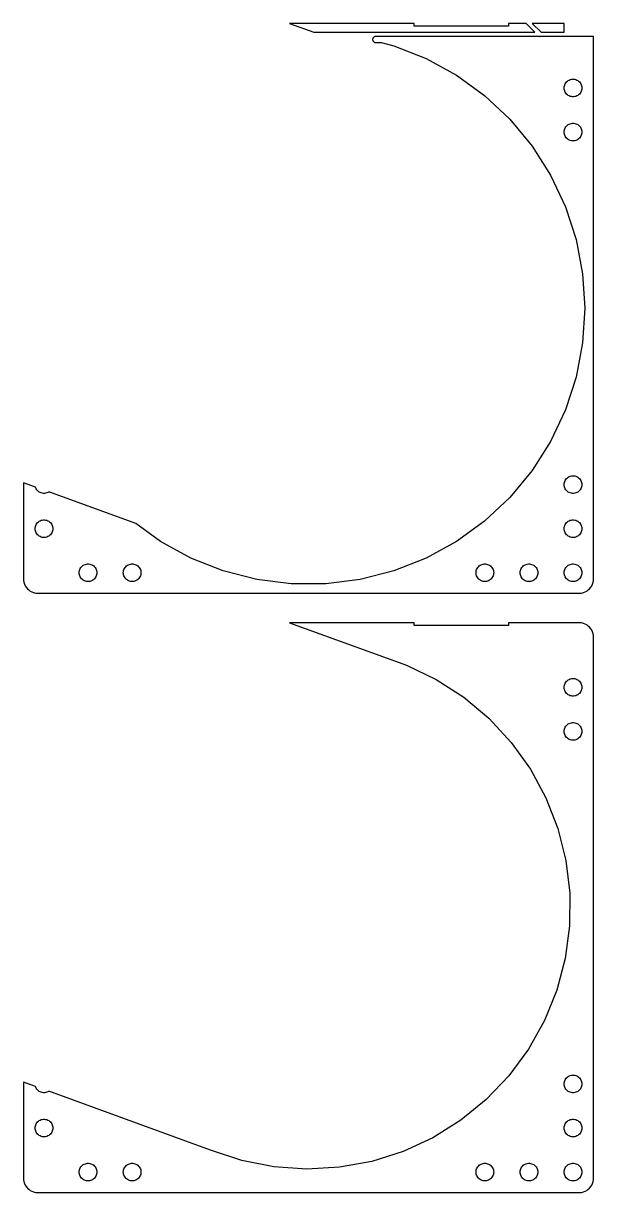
# Model space of a CAD drawing. Header units: metres. Extents: x -97 to 97, y 91 to 709.
# Drawn here: x -97 to 97, y 311 to 709 of the extents above; entities that cross this region are included whole.
import ezdxf

# ---------------------------------------------------------------- set-up
doc = ezdxf.new("R2010")
doc.units = ezdxf.units.M

msp = doc.modelspace()

# ---------------------------------------------------------------- linework, layer by layer
for p, q in [((36, 708.99), (-6.4181, 708.99)), ((-6.4181, 708.99), (1.7972, 706)), ((36, 708), (36, 708.99)), ((74.0099, 708.99), (68, 708.99)), ((68, 708.99), (68, 708)), ((77, 706), (74.0099, 708.99)), ((87, 708.99), (76.1312, 708.99)), ((76.1312, 708.99), (79.1213, 706)), ((87, 706), (87, 708.99)), ((1.7972, 706), (77, 706)), ((22.502, 704.451), (22.3852, 704.405)), ((22.6236, 704.482), (22.502, 704.451)), ((22.7482, 704.498), (22.6236, 704.482)), ((23.561, 704.498), (22.7482, 704.498)), ((78.5, 704.5), (23.561, 704.5)), ((23.561, 704.5), (23.561, 704.498)), ((68, 708), (36, 708)), ((78.5533, 704.447), (78.5, 704.5)), ((78.6066, 704.5), (78.5533, 704.447)), ((96.9685, 704.5), (78.6066, 704.5)), ((79.1213, 706), (87, 706)), ((97, 704), (96.9685, 704.5)), ((21.8189, 703.625), (21.811, 703.5)), ((21.811, 703.5), (21.8189, 703.375)), ((21.8424, 703.749), (21.8189, 703.625)), ((21.8189, 703.375), (21.8424, 703.251)), ((21.8812, 703.868), (21.8424, 703.749)), ((21.8424, 703.251), (21.8812, 703.132)), ((21.9347, 703.982), (21.8812, 703.868)), ((21.8812, 703.132), (21.9347, 703.018)), ((22.002, 704.088), (21.9347, 703.982)), ((21.9347, 703.018), (22.002, 702.912)), ((22.082, 704.185), (22.002, 704.088)), ((22.002, 702.912), (22.082, 702.815)), ((22.1736, 704.271), (22.082, 704.185)), ((22.082, 702.815), (22.1736, 702.729)), ((22.2752, 704.344), (22.1736, 704.271)), ((22.1736, 702.729), (22.2752, 702.656)), ((22.3852, 704.405), (22.2752, 704.344)), ((22.2752, 702.656), (22.3852, 702.595)), ((22.3852, 702.595), (22.502, 702.549)), ((22.502, 702.549), (22.6236, 702.518)), ((22.6236, 702.518), (22.7482, 702.502)), ((22.7482, 702.502), (24.753, 702.502)), ((24.753, 702.502), (29.0476, 701.399)), ((29.0476, 701.399), (40.0233, 697.054)), ((97, 520), (97, 704)), ((40.0233, 697.054), (50.3677, 691.367)), ((50.3677, 691.367), (59.9178, 684.428)), ((87.3711, 688.445), (87.573, 688.763)), ((87.573, 688.763), (87.8131, 689.054)), ((87.8131, 689.054), (88.0877, 689.312)), ((88.0877, 689.312), (88.3925, 689.533)), ((88.3925, 689.533), (88.7227, 689.714)), ((88.7227, 689.714), (89.073, 689.853)), ((89.073, 689.853), (89.4379, 689.947)), ((89.4379, 689.947), (89.8116, 689.994)), ((89.8116, 689.994), (90.1884, 689.994)), ((90.1884, 689.994), (90.5621, 689.947)), ((90.5621, 689.947), (90.927, 689.853)), ((90.927, 689.853), (91.2773, 689.714)), ((91.2773, 689.714), (91.6075, 689.533)), ((91.6075, 689.533), (91.9123, 689.312)), ((91.9123, 689.312), (92.1869, 689.054)), ((92.1869, 689.054), (92.427, 688.763)), ((92.427, 688.763), (92.6289, 688.445)), ((87, 687), (87.0237, 687.376)), ((87.0237, 686.624), (87, 687)), ((87.0237, 687.376), (87.0943, 687.746)), ((87.0943, 686.254), (87.0237, 686.624)), ((87.0943, 687.746), (87.2107, 688.104)), ((87.2107, 685.896), (87.0943, 686.254)), ((87.2107, 688.104), (87.3711, 688.445)), ((87.3711, 685.555), (87.2107, 685.896)), ((87.573, 685.237), (87.3711, 685.555)), ((87.8131, 684.946), (87.573, 685.237)), ((88.0877, 684.688), (87.8131, 684.946)), ((88.3925, 684.467), (88.0877, 684.688)), ((91.9123, 684.688), (91.6075, 684.467)), ((92.1869, 684.946), (91.9123, 684.688)), ((92.427, 685.237), (92.1869, 684.946)), ((92.6289, 685.555), (92.427, 685.237)), ((92.6289, 688.445), (92.7893, 688.104)), ((92.7893, 685.896), (92.6289, 685.555)), ((92.7893, 688.104), (92.9057, 687.746)), ((92.9057, 686.254), (92.7893, 685.896)), ((92.9057, 687.746), (92.9763, 687.376)), ((92.9763, 686.624), (92.9057, 686.254)), ((92.9763, 687.376), (93, 687)), ((93, 687), (92.9763, 686.624)), ((59.9178, 684.428), (68.523, 676.347)), ((88.7227, 684.286), (88.3925, 684.467)), ((89.073, 684.147), (88.7227, 684.286)), ((89.4379, 684.053), (89.073, 684.147)), ((89.8116, 684.006), (89.4379, 684.053)), ((90.1884, 684.006), (89.8116, 684.006)), ((90.5621, 684.053), (90.1884, 684.006)), ((90.927, 684.147), (90.5621, 684.053)), ((91.2773, 684.286), (90.927, 684.147)), ((91.6075, 684.467), (91.2773, 684.286)), ((68.523, 676.347), (76.0476, 667.252)), ((87.0237, 672.376), (87.0943, 672.746)), ((87.0943, 672.746), (87.2107, 673.104)), ((87.2107, 673.104), (87.3711, 673.445)), ((87.3711, 673.445), (87.573, 673.763)), ((87.573, 673.763), (87.8131, 674.054)), ((87.8131, 674.054), (88.0877, 674.312)), ((88.0877, 674.312), (88.3925, 674.533)), ((88.3925, 674.533), (88.7227, 674.714)), ((88.7227, 674.714), (89.073, 674.853)), ((89.073, 674.853), (89.4379, 674.947)), ((89.4379, 674.947), (89.8116, 674.994)), ((89.8116, 674.994), (90.1884, 674.994)), ((90.1884, 674.994), (90.5621, 674.947)), ((90.5621, 674.947), (90.927, 674.853)), ((90.927, 674.853), (91.2773, 674.714)), ((91.2773, 674.714), (91.6075, 674.533)), ((91.6075, 674.533), (91.9123, 674.312)), ((91.9123, 674.312), (92.1869, 674.054)), ((92.1869, 674.054), (92.427, 673.763)), ((92.427, 673.763), (92.6289, 673.445)), ((92.6289, 673.445), (92.7893, 673.104)), ((92.7893, 673.104), (92.9057, 672.746)), ((92.9057, 672.746), (92.9763, 672.376)), ((87, 672), (87.0237, 672.376)), ((87.0237, 671.624), (87, 672)), ((87.0943, 671.254), (87.0237, 671.624)), ((87.2107, 670.896), (87.0943, 671.254)), ((87.3711, 670.555), (87.2107, 670.896)), ((87.573, 670.237), (87.3711, 670.555)), ((87.8131, 669.946), (87.573, 670.237)), ((88.0877, 669.688), (87.8131, 669.946)), ((88.3925, 669.467), (88.0877, 669.688)), ((88.7227, 669.286), (88.3925, 669.467)), ((89.073, 669.147), (88.7227, 669.286)), ((89.4379, 669.053), (89.073, 669.147)), ((89.8116, 669.006), (89.4379, 669.053)), ((90.1884, 669.006), (89.8116, 669.006)), ((90.5621, 669.053), (90.1884, 669.006)), ((90.927, 669.147), (90.5621, 669.053)), ((91.2773, 669.286), (90.927, 669.147)), ((91.6075, 669.467), (91.2773, 669.286)), ((91.9123, 669.688), (91.6075, 669.467)), ((92.1869, 669.946), (91.9123, 669.688)), ((92.427, 670.237), (92.1869, 669.946)), ((92.6289, 670.555), (92.427, 670.237)), ((92.7893, 670.896), (92.6289, 670.555)), ((92.9057, 671.254), (92.7893, 670.896)), ((92.9763, 671.624), (92.9057, 671.254)), ((92.9763, 672.376), (93, 672)), ((93, 672), (92.9763, 671.624)), ((76.0476, 667.252), (82.3728, 657.285)), ((82.3728, 657.285), (87.399, 646.604)), ((87.399, 646.604), (91.0468, 635.377)), ((91.0468, 635.377), (93.2588, 623.781)), ((93.2588, 623.781), (94, 612)), ((94, 612), (93.2588, 600.219)), ((93.2588, 600.219), (91.0468, 588.623)), ((91.0468, 588.623), (87.399, 577.396)), ((87.399, 577.396), (82.3728, 566.715)), ((82.3728, 566.715), (76.0476, 556.748)), ((76.0476, 556.748), (68.523, 547.653)), ((87.2107, 553.104), (87.3711, 553.445)), ((87.3711, 553.445), (87.573, 553.763)), ((87.573, 553.763), (87.8131, 554.054)), ((87.8131, 554.054), (88.0877, 554.312)), ((88.0877, 554.312), (88.3925, 554.533)), ((88.3925, 554.533), (88.7227, 554.714)), ((88.7227, 554.714), (89.073, 554.853)), ((89.073, 554.853), (89.4379, 554.947)), ((89.4379, 554.947), (89.8116, 554.994)), ((89.8116, 554.994), (90.1884, 554.994)), ((90.1884, 554.994), (90.5621, 554.947)), ((90.5621, 554.947), (90.927, 554.853)), ((90.927, 554.853), (91.2773, 554.714)), ((91.2773, 554.714), (91.6075, 554.533)), ((91.6075, 554.533), (91.9123, 554.312)), ((91.9123, 554.312), (92.1869, 554.054)), ((92.1869, 554.054), (92.427, 553.763)), ((92.427, 553.763), (92.6289, 553.445)), ((92.6289, 553.445), (92.7893, 553.104)), ((-92.8714, 551.148), (-97, 552.651)), ((-97, 552.651), (-97, 520)), ((-92.7893, 550.896), (-92.8714, 551.148)), ((-92.6289, 550.555), (-92.7893, 550.896)), ((-92.427, 550.237), (-92.6289, 550.555)), ((-92.1869, 549.946), (-92.427, 550.237)), ((-91.9123, 549.688), (-92.1869, 549.946)), ((-91.6075, 549.467), (-91.9123, 549.688)), ((-91.2773, 549.286), (-91.6075, 549.467)), ((-90.927, 549.147), (-91.2773, 549.286)), ((-88.7227, 549.286), (-89.073, 549.147)), ((-88.3925, 549.467), (-88.7227, 549.286)), ((-88.3457, 549.501), (-88.3925, 549.467)), ((-58.7662, 538.735), (-88.3457, 549.501)), ((87, 552), (87.0237, 552.376)), ((87.0237, 551.624), (87, 552)), ((87.0237, 552.376), (87.0943, 552.746)), ((87.0943, 551.254), (87.0237, 551.624)), ((87.0943, 552.746), (87.2107, 553.104)), ((87.2107, 550.896), (87.0943, 551.254)), ((87.3711, 550.555), (87.2107, 550.896)), ((87.573, 550.237), (87.3711, 550.555)), ((87.8131, 549.946), (87.573, 550.237)), ((88.0877, 549.688), (87.8131, 549.946)), ((88.3925, 549.467), (88.0877, 549.688)), ((88.7227, 549.286), (88.3925, 549.467)), ((89.073, 549.147), (88.7227, 549.286)), ((91.2773, 549.286), (90.927, 549.147)), ((91.6075, 549.467), (91.2773, 549.286)), ((91.9123, 549.688), (91.6075, 549.467)), ((92.1869, 549.946), (91.9123, 549.688)), ((92.427, 550.237), (92.1869, 549.946)), ((92.6289, 550.555), (92.427, 550.237)), ((92.7893, 550.896), (92.6289, 550.555)), ((92.7893, 553.104), (92.9057, 552.746)), ((92.9057, 551.254), (92.7893, 550.896)), ((92.9057, 552.746), (92.9763, 552.376)), ((92.9763, 551.624), (92.9057, 551.254)), ((92.9763, 552.376), (93, 552)), ((93, 552), (92.9763, 551.624)), ((-90.5621, 549.053), (-90.927, 549.147)), ((-90.1884, 549.006), (-90.5621, 549.053)), ((-89.8116, 549.006), (-90.1884, 549.006)), ((-89.4379, 549.053), (-89.8116, 549.006)), ((-89.073, 549.147), (-89.4379, 549.053)), ((68.523, 547.653), (59.9178, 539.572)), ((89.4379, 549.053), (89.073, 549.147)), ((89.8116, 549.006), (89.4379, 549.053)), ((90.1884, 549.006), (89.8116, 549.006)), ((90.5621, 549.053), (90.1884, 549.006)), ((90.927, 549.147), (90.5621, 549.053)), ((-93, 537), (-92.9763, 537.376)), ((-92.9763, 537.376), (-92.9057, 537.746)), ((-92.9057, 537.746), (-92.7893, 538.104)), ((-92.7893, 538.104), (-92.6289, 538.445)), ((-92.6289, 538.445), (-92.427, 538.763)), ((-92.427, 538.763), (-92.1869, 539.054)), ((-92.1869, 539.054), (-91.9123, 539.312)), ((-91.9123, 539.312), (-91.6075, 539.533)), ((-91.6075, 539.533), (-91.2773, 539.714)), ((-91.2773, 539.714), (-90.927, 539.853)), ((-90.927, 539.853), (-90.5621, 539.947)), ((-90.5621, 539.947), (-90.1884, 539.994)), ((-90.1884, 539.994), (-89.8116, 539.994)), ((-89.8116, 539.994), (-89.4379, 539.947)), ((-89.4379, 539.947), (-89.073, 539.853)), ((-89.073, 539.853), (-88.7227, 539.714)), ((-88.7227, 539.714), (-88.3925, 539.533)), ((-88.3925, 539.533), (-88.0877, 539.312)), ((-88.0877, 539.312), (-87.8131, 539.054)), ((-87.8131, 539.054), (-87.573, 538.763)), ((-87.573, 538.763), (-87.3711, 538.445)), ((-87.3711, 538.445), (-87.2107, 538.104)), ((-87.2107, 538.104), (-87.0943, 537.746)), ((-87.0943, 537.746), (-87.0237, 537.376)), ((-87.0237, 537.376), (-87, 537)), ((-50.3677, 532.633), (-58.7662, 538.735)), ((59.9178, 539.572), (50.3677, 532.633)), ((87, 537), (87.0237, 537.376)), ((87.0237, 537.376), (87.0943, 537.746)), ((87.0943, 537.746), (87.2107, 538.104)), ((87.2107, 538.104), (87.3711, 538.445)), ((87.3711, 538.445), (87.573, 538.763)), ((87.573, 538.763), (87.8131, 539.054)), ((87.8131, 539.054), (88.0877, 539.312)), ((88.0877, 539.312), (88.3925, 539.533)), ((88.3925, 539.533), (88.7227, 539.714)), ((88.7227, 539.714), (89.073, 539.853)), ((89.073, 539.853), (89.4379, 539.947)), ((89.4379, 539.947), (89.8116, 539.994)), ((89.8116, 539.994), (90.1884, 539.994)), ((90.1884, 539.994), (90.5621, 539.947)), ((90.5621, 539.947), (90.927, 539.853)), ((90.927, 539.853), (91.2773, 539.714)), ((91.2773, 539.714), (91.6075, 539.533)), ((91.6075, 539.533), (91.9123, 539.312)), ((91.9123, 539.312), (92.1869, 539.054)), ((92.1869, 539.054), (92.427, 538.763)), ((92.427, 538.763), (92.6289, 538.445)), ((92.6289, 538.445), (92.7893, 538.104)), ((92.7893, 538.104), (92.9057, 537.746)), ((92.9057, 537.746), (92.9763, 537.376)), ((92.9763, 537.376), (93, 537)), ((-92.9763, 536.624), (-93, 537)), ((-92.9057, 536.254), (-92.9763, 536.624)), ((-92.7893, 535.896), (-92.9057, 536.254)), ((-92.6289, 535.555), (-92.7893, 535.896)), ((-92.427, 535.237), (-92.6289, 535.555)), ((-92.1869, 534.946), (-92.427, 535.237)), ((-91.9123, 534.688), (-92.1869, 534.946)), ((-91.6075, 534.467), (-91.9123, 534.688)), ((-91.2773, 534.286), (-91.6075, 534.467)), ((-90.927, 534.147), (-91.2773, 534.286)), ((-90.5621, 534.053), (-90.927, 534.147)), ((-90.1884, 534.006), (-90.5621, 534.053)), ((-89.8116, 534.006), (-90.1884, 534.006)), ((-89.4379, 534.053), (-89.8116, 534.006)), ((-89.073, 534.147), (-89.4379, 534.053)), ((-88.7227, 534.286), (-89.073, 534.147)), ((-88.3925, 534.467), (-88.7227, 534.286)), ((-88.0877, 534.688), (-88.3925, 534.467)), ((-87.8131, 534.946), (-88.0877, 534.688)), ((-87.573, 535.237), (-87.8131, 534.946)), ((-87.3711, 535.555), (-87.573, 535.237)), ((-87.2107, 535.896), (-87.3711, 535.555)), ((-87.0943, 536.254), (-87.2107, 535.896)), ((-87.0237, 536.624), (-87.0943, 536.254)), ((-87, 537), (-87.0237, 536.624)), ((87.0237, 536.624), (87, 537)), ((87.0943, 536.254), (87.0237, 536.624)), ((87.2107, 535.896), (87.0943, 536.254)), ((87.3711, 535.555), (87.2107, 535.896)), ((87.573, 535.237), (87.3711, 535.555)), ((87.8131, 534.946), (87.573, 535.237)), ((88.0877, 534.688), (87.8131, 534.946)), ((88.3925, 534.467), (88.0877, 534.688)), ((88.7227, 534.286), (88.3925, 534.467)), ((89.073, 534.147), (88.7227, 534.286)), ((89.4379, 534.053), (89.073, 534.147)), ((89.8116, 534.006), (89.4379, 534.053)), ((90.1884, 534.006), (89.8116, 534.006)), ((90.5621, 534.053), (90.1884, 534.006)), ((90.927, 534.147), (90.5621, 534.053)), ((91.2773, 534.286), (90.927, 534.147)), ((91.6075, 534.467), (91.2773, 534.286)), ((91.9123, 534.688), (91.6075, 534.467)), ((92.1869, 534.946), (91.9123, 534.688)), ((92.427, 535.237), (92.1869, 534.946)), ((92.6289, 535.555), (92.427, 535.237)), ((92.7893, 535.896), (92.6289, 535.555)), ((92.9057, 536.254), (92.7893, 535.896)), ((92.9763, 536.624), (92.9057, 536.254)), ((93, 537), (92.9763, 536.624)), ((-40.0233, 526.946), (-50.3677, 532.633)), ((50.3677, 532.633), (40.0233, 526.946)), ((-29.0476, 522.601), (-40.0233, 526.946)), ((40.0233, 526.946), (29.0476, 522.601)), ((-78, 522), (-77.9763, 522.376)), ((-77.9763, 521.624), (-78, 522)), ((-77.9763, 522.376), (-77.9057, 522.746)), ((-77.9057, 521.254), (-77.9763, 521.624)), ((-77.9057, 522.746), (-77.7893, 523.104)), ((-77.7893, 523.104), (-77.6289, 523.445)), ((-77.6289, 523.445), (-77.427, 523.763)), ((-77.427, 523.763), (-77.1869, 524.054)), ((-77.1869, 524.054), (-76.9123, 524.312)), ((-76.9123, 524.312), (-76.6075, 524.533)), ((-76.6075, 524.533), (-76.2773, 524.714)), ((-76.2773, 524.714), (-75.927, 524.853)), ((-75.927, 524.853), (-75.5621, 524.947)), ((-75.5621, 524.947), (-75.1884, 524.994)), ((-75.1884, 524.994), (-74.8116, 524.994)), ((-74.8116, 524.994), (-74.4379, 524.947)), ((-74.4379, 524.947), (-74.073, 524.853)), ((-74.073, 524.853), (-73.7227, 524.714)), ((-73.7227, 524.714), (-73.3925, 524.533)), ((-73.3925, 524.533), (-73.0877, 524.312)), ((-73.0877, 524.312), (-72.8131, 524.054)), ((-72.8131, 524.054), (-72.573, 523.763)), ((-72.573, 523.763), (-72.3711, 523.445)), ((-72.3711, 523.445), (-72.2107, 523.104)), ((-72.2107, 523.104), (-72.0943, 522.746)), ((-72.0943, 522.746), (-72.0237, 522.376)), ((-72.0237, 521.624), (-72.0943, 521.254)), ((-72.0237, 522.376), (-72, 522)), ((-72, 522), (-72.0237, 521.624)), ((-63, 522), (-62.9763, 522.376)), ((-62.9763, 521.624), (-63, 522)), ((-62.9763, 522.376), (-62.9057, 522.746)), ((-62.9057, 521.254), (-62.9763, 521.624)), ((-62.9057, 522.746), (-62.7893, 523.104)), ((-62.7893, 523.104), (-62.6289, 523.445)), ((-62.6289, 523.445), (-62.427, 523.763)), ((-62.427, 523.763), (-62.1869, 524.054)), ((-62.1869, 524.054), (-61.9123, 524.312)), ((-61.9123, 524.312), (-61.6075, 524.533)), ((-61.6075, 524.533), (-61.2773, 524.714)), ((-61.2773, 524.714), (-60.927, 524.853)), ((-60.927, 524.853), (-60.5621, 524.947)), ((-60.5621, 524.947), (-60.1884, 524.994)), ((-60.1884, 524.994), (-59.8116, 524.994)), ((-59.8116, 524.994), (-59.4379, 524.947)), ((-59.4379, 524.947), (-59.0729, 524.853)), ((-59.0729, 524.853), (-58.7227, 524.714)), ((-58.7227, 524.714), (-58.3925, 524.533)), ((-58.3925, 524.533), (-58.0877, 524.312)), ((-58.0877, 524.312), (-57.8131, 524.054)), ((-57.8131, 524.054), (-57.5729, 523.763)), ((-57.5729, 523.763), (-57.3711, 523.445)), ((-57.3711, 523.445), (-57.2107, 523.104)), ((-57.2107, 523.104), (-57.0942, 522.746)), ((-57.0942, 522.746), (-57.0237, 522.376)), ((-57.0237, 521.624), (-57.0942, 521.254)), ((-57.0237, 522.376), (-57, 522)), ((-57, 522), (-57.0237, 521.624)), ((-17.6138, 519.665), (-29.0476, 522.601)), ((29.0476, 522.601), (17.6138, 519.665)), ((57, 522), (57.0237, 522.376)), ((57.0237, 521.624), (57, 522)), ((57.0237, 522.376), (57.0942, 522.746)), ((57.0942, 521.254), (57.0237, 521.624)), ((57.0942, 522.746), (57.2107, 523.104)), ((57.2107, 523.104), (57.3711, 523.445)), ((57.3711, 523.445), (57.5729, 523.763)), ((57.5729, 523.763), (57.8131, 524.054)), ((57.8131, 524.054), (58.0877, 524.312)), ((58.0877, 524.312), (58.3925, 524.533)), ((58.3925, 524.533), (58.7227, 524.714)), ((58.7227, 524.714), (59.0729, 524.853)), ((59.0729, 524.853), (59.4379, 524.947)), ((59.4379, 524.947), (59.8116, 524.994)), ((59.8116, 524.994), (60.1884, 524.994)), ((60.1884, 524.994), (60.5621, 524.947)), ((60.5621, 524.947), (60.927, 524.853)), ((60.927, 524.853), (61.2773, 524.714)), ((61.2773, 524.714), (61.6075, 524.533)), ((61.6075, 524.533), (61.9123, 524.312)), ((61.9123, 524.312), (62.1869, 524.054)), ((62.1869, 524.054), (62.427, 523.763)), ((62.427, 523.763), (62.6289, 523.445)), ((62.6289, 523.445), (62.7893, 523.104)), ((62.7893, 523.104), (62.9057, 522.746)), ((62.9057, 522.746), (62.9763, 522.376)), ((62.9763, 521.624), (62.9057, 521.254)), ((62.9763, 522.376), (63, 522)), ((63, 522), (62.9763, 521.624)), ((72, 522), (72.0237, 522.376)), ((72.0237, 521.624), (72, 522)), ((72.0237, 522.376), (72.0943, 522.746)), ((72.0943, 521.254), (72.0237, 521.624)), ((72.0943, 522.746), (72.2107, 523.104)), ((72.2107, 523.104), (72.3711, 523.445)), ((72.3711, 523.445), (72.573, 523.763)), ((72.573, 523.763), (72.8131, 524.054)), ((72.8131, 524.054), (73.0877, 524.312)), ((73.0877, 524.312), (73.3925, 524.533)), ((73.3925, 524.533), (73.7227, 524.714)), ((73.7227, 524.714), (74.073, 524.853)), ((74.073, 524.853), (74.4379, 524.947)), ((74.4379, 524.947), (74.8116, 524.994)), ((74.8116, 524.994), (75.1884, 524.994)), ((75.1884, 524.994), (75.5621, 524.947)), ((75.5621, 524.947), (75.927, 524.853)), ((75.927, 524.853), (76.2773, 524.714)), ((76.2773, 524.714), (76.6075, 524.533)), ((76.6075, 524.533), (76.9123, 524.312)), ((76.9123, 524.312), (77.1869, 524.054)), ((77.1869, 524.054), (77.427, 523.763)), ((77.427, 523.763), (77.6289, 523.445)), ((77.6289, 523.445), (77.7893, 523.104)), ((77.7893, 523.104), (77.9057, 522.746)), ((77.9057, 522.746), (77.9763, 522.376)), ((77.9763, 521.624), (77.9057, 521.254)), ((77.9763, 522.376), (78, 522)), ((78, 522), (77.9763, 521.624)), ((87, 522), (87.0237, 522.376)), ((87.0237, 521.624), (87, 522)), ((87.0237, 522.376), (87.0943, 522.746)), ((87.0943, 521.254), (87.0237, 521.624)), ((87.0943, 522.746), (87.2107, 523.104)), ((87.2107, 523.104), (87.3711, 523.445)), ((87.3711, 523.445), (87.573, 523.763)), ((87.573, 523.763), (87.8131, 524.054)), ((87.8131, 524.054), (88.0877, 524.312)), ((88.0877, 524.312), (88.3925, 524.533)), ((88.3925, 524.533), (88.7227, 524.714)), ((88.7227, 524.714), (89.073, 524.853)), ((89.073, 524.853), (89.4379, 524.947)), ((89.4379, 524.947), (89.8116, 524.994)), ((89.8116, 524.994), (90.1884, 524.994)), ((90.1884, 524.994), (90.5621, 524.947)), ((90.5621, 524.947), (90.927, 524.853)), ((90.927, 524.853), (91.2773, 524.714)), ((91.2773, 524.714), (91.6075, 524.533)), ((91.6075, 524.533), (91.9123, 524.312)), ((91.9123, 524.312), (92.1869, 524.054)), ((92.1869, 524.054), (92.427, 523.763)), ((92.427, 523.763), (92.6289, 523.445)), ((92.6289, 523.445), (92.7893, 523.104)), ((92.7893, 523.104), (92.9057, 522.746)), ((92.9057, 522.746), (92.9763, 522.376)), ((92.9763, 521.624), (92.9057, 521.254)), ((92.9763, 522.376), (93, 522)), ((93, 522), (92.9763, 521.624)), ((-97, 520), (-96.9606, 519.373)), ((-96.9606, 519.373), (-96.8429, 518.757)), ((-96.8429, 518.757), (-96.6489, 518.159)), ((-96.6489, 518.159), (-96.3815, 517.591)), ((-96.3815, 517.591), (-96.0451, 517.061)), ((-77.7893, 520.896), (-77.9057, 521.254)), ((-77.6289, 520.555), (-77.7893, 520.896)), ((-77.427, 520.237), (-77.6289, 520.555)), ((-77.1869, 519.946), (-77.427, 520.237)), ((-76.9123, 519.688), (-77.1869, 519.946)), ((-76.6075, 519.467), (-76.9123, 519.688)), ((-76.2773, 519.286), (-76.6075, 519.467)), ((-75.927, 519.147), (-76.2773, 519.286)), ((-75.5621, 519.053), (-75.927, 519.147)), ((-75.1884, 519.006), (-75.5621, 519.053)), ((-74.8116, 519.006), (-75.1884, 519.006)), ((-74.4379, 519.053), (-74.8116, 519.006)), ((-74.073, 519.147), (-74.4379, 519.053)), ((-73.7227, 519.286), (-74.073, 519.147)), ((-73.3925, 519.467), (-73.7227, 519.286)), ((-73.0877, 519.688), (-73.3925, 519.467)), ((-72.8131, 519.946), (-73.0877, 519.688)), ((-72.573, 520.237), (-72.8131, 519.946)), ((-72.3711, 520.555), (-72.573, 520.237)), ((-72.2107, 520.896), (-72.3711, 520.555)), ((-72.0943, 521.254), (-72.2107, 520.896)), ((-62.7893, 520.896), (-62.9057, 521.254)), ((-62.6289, 520.555), (-62.7893, 520.896)), ((-62.427, 520.237), (-62.6289, 520.555)), ((-62.1869, 519.946), (-62.427, 520.237)), ((-61.9123, 519.688), (-62.1869, 519.946)), ((-61.6075, 519.467), (-61.9123, 519.688)), ((-61.2773, 519.286), (-61.6075, 519.467)), ((-60.927, 519.147), (-61.2773, 519.286)), ((-60.5621, 519.053), (-60.927, 519.147)), ((-60.1884, 519.006), (-60.5621, 519.053)), ((-59.8116, 519.006), (-60.1884, 519.006)), ((-59.4379, 519.053), (-59.8116, 519.006)), ((-59.0729, 519.147), (-59.4379, 519.053)), ((-58.7227, 519.286), (-59.0729, 519.147)), ((-58.3925, 519.467), (-58.7227, 519.286)), ((-58.0877, 519.688), (-58.3925, 519.467)), ((-57.8131, 519.946), (-58.0877, 519.688)), ((-57.5729, 520.237), (-57.8131, 519.946)), ((-57.3711, 520.555), (-57.5729, 520.237)), ((-57.2107, 520.896), (-57.3711, 520.555)), ((-57.0942, 521.254), (-57.2107, 520.896)), ((-5.9023, 518.185), (-17.6138, 519.665)), ((5.9023, 518.185), (-5.9023, 518.185)), ((17.6138, 519.665), (5.9023, 518.185)), ((57.2107, 520.896), (57.0942, 521.254)), ((57.3711, 520.555), (57.2107, 520.896)), ((57.5729, 520.237), (57.3711, 520.555)), ((57.8131, 519.946), (57.5729, 520.237)), ((58.0877, 519.688), (57.8131, 519.946)), ((58.3925, 519.467), (58.0877, 519.688)), ((58.7227, 519.286), (58.3925, 519.467)), ((59.0729, 519.147), (58.7227, 519.286)), ((59.4379, 519.053), (59.0729, 519.147)), ((59.8116, 519.006), (59.4379, 519.053)), ((60.1884, 519.006), (59.8116, 519.006)), ((60.5621, 519.053), (60.1884, 519.006)), ((60.927, 519.147), (60.5621, 519.053)), ((61.2773, 519.286), (60.927, 519.147)), ((61.6075, 519.467), (61.2773, 519.286)), ((61.9123, 519.688), (61.6075, 519.467)), ((62.1869, 519.946), (61.9123, 519.688)), ((62.427, 520.237), (62.1869, 519.946)), ((62.6289, 520.555), (62.427, 520.237)), ((62.7893, 520.896), (62.6289, 520.555)), ((62.9057, 521.254), (62.7893, 520.896)), ((72.2107, 520.896), (72.0943, 521.254)), ((72.3711, 520.555), (72.2107, 520.896)), ((72.573, 520.237), (72.3711, 520.555)), ((72.8131, 519.946), (72.573, 520.237)), ((73.0877, 519.688), (72.8131, 519.946)), ((73.3925, 519.467), (73.0877, 519.688)), ((73.7227, 519.286), (73.3925, 519.467)), ((74.073, 519.147), (73.7227, 519.286)), ((74.4379, 519.053), (74.073, 519.147)), ((74.8116, 519.006), (74.4379, 519.053)), ((75.1884, 519.006), (74.8116, 519.006)), ((75.5621, 519.053), (75.1884, 519.006)), ((75.927, 519.147), (75.5621, 519.053)), ((76.2773, 519.286), (75.927, 519.147)), ((76.6075, 519.467), (76.2773, 519.286)), ((76.9123, 519.688), (76.6075, 519.467)), ((77.1869, 519.946), (76.9123, 519.688)), ((77.427, 520.237), (77.1869, 519.946)), ((77.6289, 520.555), (77.427, 520.237)), ((77.7893, 520.896), (77.6289, 520.555)), ((77.9057, 521.254), (77.7893, 520.896)), ((87.2107, 520.896), (87.0943, 521.254)), ((87.3711, 520.555), (87.2107, 520.896)), ((87.573, 520.237), (87.3711, 520.555)), ((87.8131, 519.946), (87.573, 520.237)), ((88.0877, 519.688), (87.8131, 519.946)), ((88.3925, 519.467), (88.0877, 519.688)), ((88.7227, 519.286), (88.3925, 519.467)), ((89.073, 519.147), (88.7227, 519.286)), ((89.4379, 519.053), (89.073, 519.147)), ((89.8116, 519.006), (89.4379, 519.053)), ((90.1884, 519.006), (89.8116, 519.006)), ((90.5621, 519.053), (90.1884, 519.006)), ((90.927, 519.147), (90.5621, 519.053)), ((91.2773, 519.286), (90.927, 519.147)), ((91.6075, 519.467), (91.2773, 519.286)), ((91.9123, 519.688), (91.6075, 519.467)), ((92.1869, 519.946), (91.9123, 519.688)), ((92.427, 520.237), (92.1869, 519.946)), ((92.6289, 520.555), (92.427, 520.237)), ((92.7893, 520.896), (92.6289, 520.555)), ((92.9057, 521.254), (92.7893, 520.896)), ((96.0451, 517.061), (96.3815, 517.591)), ((96.3815, 517.591), (96.6489, 518.159)), ((96.6489, 518.159), (96.8429, 518.757)), ((96.8429, 518.757), (96.9606, 519.373)), ((96.9606, 519.373), (97, 520)), ((-96.0451, 517.061), (-95.6448, 516.577)), ((-95.6448, 516.577), (-95.1871, 516.147)), ((-95.1871, 516.147), (-94.6791, 515.778)), ((-94.6791, 515.778), (-94.1289, 515.476)), ((-94.1289, 515.476), (-93.5451, 515.245)), ((-93.5451, 515.245), (-92.9369, 515.089)), ((-92.9369, 515.089), (-92.3139, 515.01)), ((-92.3139, 515.01), (92.3139, 515.01)), ((92.3139, 515.01), (92.9369, 515.089)), ((92.9369, 515.089), (93.5451, 515.245)), ((93.5451, 515.245), (94.1289, 515.476)), ((94.1289, 515.476), (94.6791, 515.778)), ((94.6791, 515.778), (95.1871, 516.147)), ((95.1871, 516.147), (95.6448, 516.577)), ((95.6448, 516.577), (96.0451, 517.061)), ((36, 504.99), (-6.4181, 504.99)), ((-6.4181, 504.99), (33.34, 490.519)), ((36, 504), (36, 504.99)), ((68, 504), (36, 504)), ((92.3139, 504.99), (68, 504.99)), ((68, 504.99), (68, 504)), ((92.9369, 504.911), (92.3139, 504.99)), ((93.5451, 504.755), (92.9369, 504.911)), ((94.1289, 504.524), (93.5451, 504.755)), ((94.6791, 504.222), (94.1289, 504.524)), ((95.1871, 503.853), (94.6791, 504.222)), ((95.6448, 503.423), (95.1871, 503.853)), ((96.0451, 502.939), (95.6448, 503.423)), ((96.3815, 502.409), (96.0451, 502.939)), ((96.6489, 501.841), (96.3815, 502.409)), ((96.8429, 501.243), (96.6489, 501.841)), ((96.9606, 500.627), (96.8429, 501.243)), ((97, 500), (96.9606, 500.627)), ((97, 316), (97, 500)), ((33.34, 490.519), (43.4195, 485.69)), ((43.4195, 485.69), (52.8143, 479.636)), ((88.3925, 485.533), (88.7227, 485.714)), ((88.7227, 485.714), (89.073, 485.853)), ((89.073, 485.853), (89.4379, 485.947)), ((89.4379, 485.947), (89.8116, 485.994)), ((89.8116, 485.994), (90.1884, 485.994)), ((90.1884, 485.994), (90.5621, 485.947)), ((90.5621, 485.947), (90.927, 485.853)), ((90.927, 485.853), (91.2773, 485.714)), ((91.2773, 485.714), (91.6075, 485.533)), ((87, 483), (87.0237, 483.376)), ((87.0237, 482.624), (87, 483)), ((87.0237, 483.376), (87.0943, 483.746)), ((87.0943, 482.254), (87.0237, 482.624)), ((87.0943, 483.746), (87.2107, 484.104)), ((87.2107, 481.896), (87.0943, 482.254)), ((87.2107, 484.104), (87.3711, 484.445)), ((87.3711, 481.555), (87.2107, 481.896)), ((87.3711, 484.445), (87.573, 484.763)), ((87.573, 484.763), (87.8131, 485.054)), ((87.8131, 485.054), (88.0877, 485.312)), ((88.0877, 485.312), (88.3925, 485.533)), ((91.6075, 485.533), (91.9123, 485.312)), ((91.9123, 485.312), (92.1869, 485.054)), ((92.1869, 485.054), (92.427, 484.763)), ((92.427, 484.763), (92.6289, 484.445)), ((92.6289, 484.445), (92.7893, 484.104)), ((92.7893, 481.896), (92.6289, 481.555)), ((92.7893, 484.104), (92.9057, 483.746)), ((92.9057, 482.254), (92.7893, 481.896)), ((92.9057, 483.746), (92.9763, 483.376)), ((92.9763, 482.624), (92.9057, 482.254)), ((92.9763, 483.376), (93, 483)), ((93, 483), (92.9763, 482.624)), ((52.8143, 479.636), (61.3761, 472.451)), ((87.573, 481.237), (87.3711, 481.555)), ((87.8131, 480.946), (87.573, 481.237)), ((88.0877, 480.688), (87.8131, 480.946)), ((88.3925, 480.467), (88.0877, 480.688)), ((88.7227, 480.286), (88.3925, 480.467)), ((89.073, 480.147), (88.7227, 480.286)), ((89.4379, 480.053), (89.073, 480.147)), ((89.8116, 480.006), (89.4379, 480.053)), ((90.1884, 480.006), (89.8116, 480.006)), ((90.5621, 480.053), (90.1884, 480.006)), ((90.927, 480.147), (90.5621, 480.053)), ((91.2773, 480.286), (90.927, 480.147)), ((91.6075, 480.467), (91.2773, 480.286)), ((91.9123, 480.688), (91.6075, 480.467)), ((92.1869, 480.946), (91.9123, 480.688)), ((92.427, 481.237), (92.1869, 480.946)), ((92.6289, 481.555), (92.427, 481.237)), ((61.3761, 472.451), (68.9701, 464.251)), ((87.3711, 469.445), (87.573, 469.763)), ((87.573, 469.763), (87.8131, 470.054)), ((87.8131, 470.054), (88.0877, 470.312)), ((88.0877, 470.312), (88.3925, 470.533)), ((88.3925, 470.533), (88.7227, 470.714)), ((88.7227, 470.714), (89.073, 470.853)), ((89.073, 470.853), (89.4379, 470.947)), ((89.4379, 470.947), (89.8116, 470.994)), ((89.8116, 470.994), (90.1884, 470.994)), ((90.1884, 470.994), (90.5621, 470.947)), ((90.5621, 470.947), (90.927, 470.853)), ((90.927, 470.853), (91.2773, 470.714)), ((91.2773, 470.714), (91.6075, 470.533)), ((91.6075, 470.533), (91.9123, 470.312)), ((91.9123, 470.312), (92.1869, 470.054)), ((92.1869, 470.054), (92.427, 469.763)), ((92.427, 469.763), (92.6289, 469.445)), ((87, 468), (87.0237, 468.376)), ((87.0237, 467.624), (87, 468)), ((87.0237, 468.376), (87.0943, 468.746)), ((87.0943, 467.254), (87.0237, 467.624)), ((87.0943, 468.746), (87.2107, 469.104)), ((87.2107, 466.896), (87.0943, 467.254)), ((87.2107, 469.104), (87.3711, 469.445)), ((87.3711, 466.555), (87.2107, 466.896)), ((87.573, 466.237), (87.3711, 466.555)), ((87.8131, 465.946), (87.573, 466.237)), ((88.0877, 465.688), (87.8131, 465.946)), ((88.3925, 465.467), (88.0877, 465.688)), ((91.9123, 465.688), (91.6075, 465.467)), ((92.1869, 465.946), (91.9123, 465.688)), ((92.427, 466.237), (92.1869, 465.946)), ((92.6289, 466.555), (92.427, 466.237)), ((92.6289, 469.445), (92.7893, 469.104)), ((92.7893, 466.896), (92.6289, 466.555)), ((92.7893, 469.104), (92.9057, 468.746)), ((92.9057, 467.254), (92.7893, 466.896)), ((92.9057, 468.746), (92.9763, 468.376)), ((92.9763, 467.624), (92.9057, 467.254)), ((92.9763, 468.376), (93, 468)), ((93, 468), (92.9763, 467.624)), ((68.9701, 464.251), (75.4763, 455.163)), ((88.7227, 465.286), (88.3925, 465.467)), ((89.073, 465.147), (88.7227, 465.286)), ((89.4379, 465.053), (89.073, 465.147)), ((89.8116, 465.006), (89.4379, 465.053)), ((90.1884, 465.006), (89.8116, 465.006)), ((90.5621, 465.053), (90.1884, 465.006)), ((90.927, 465.147), (90.5621, 465.053)), ((91.2773, 465.286), (90.927, 465.147)), ((91.6075, 465.467), (91.2773, 465.286)), ((75.4763, 455.163), (80.7922, 445.331)), ((80.7922, 445.331), (84.834, 434.911)), ((84.834, 434.911), (87.5379, 424.066)), ((87.5379, 424.066), (88.8612, 412.968)), ((88.8612, 412.968), (88.7832, 401.792)), ((88.7832, 401.792), (87.305, 390.713)), ((87.305, 390.713), (84.45, 379.907)), ((84.45, 379.907), (80.2631, 369.544)), ((80.2631, 369.544), (74.8104, 359.788)), ((74.8104, 359.788), (68.1779, 350.792)), ((68.1779, 350.792), (60.4703, 342.698)), ((87.8131, 350.054), (88.0877, 350.312)), ((88.0877, 350.312), (88.3925, 350.533)), ((88.3925, 350.533), (88.7227, 350.714)), ((88.7227, 350.714), (89.073, 350.853)), ((89.073, 350.853), (89.4379, 350.947)), ((89.4379, 350.947), (89.8116, 350.994)), ((89.8116, 350.994), (90.1884, 350.994)), ((90.1884, 350.994), (90.5621, 350.947)), ((90.5621, 350.947), (90.927, 350.853)), ((90.927, 350.853), (91.2773, 350.714)), ((91.2773, 350.714), (91.6075, 350.533)), ((91.6075, 350.533), (91.9123, 350.312)), ((91.9123, 350.312), (92.1869, 350.054)), ((-92.8714, 347.148), (-97, 348.651)), ((-97, 348.651), (-97, 316)), ((-92.7893, 346.896), (-92.8714, 347.148)), ((-92.6289, 346.555), (-92.7893, 346.896)), ((-92.427, 346.237), (-92.6289, 346.555)), ((87, 348), (87.0237, 348.376)), ((87.0237, 347.624), (87, 348)), ((87.0237, 348.376), (87.0943, 348.746)), ((87.0943, 347.254), (87.0237, 347.624)), ((87.0943, 348.746), (87.2107, 349.104)), ((87.2107, 346.896), (87.0943, 347.254)), ((87.2107, 349.104), (87.3711, 349.445)), ((87.3711, 346.555), (87.2107, 346.896)), ((87.3711, 349.445), (87.573, 349.763)), ((87.573, 346.237), (87.3711, 346.555)), ((87.573, 349.763), (87.8131, 350.054)), ((92.1869, 350.054), (92.427, 349.763)), ((92.427, 349.763), (92.6289, 349.445)), ((92.6289, 346.555), (92.427, 346.237)), ((92.6289, 349.445), (92.7893, 349.104)), ((92.7893, 346.896), (92.6289, 346.555)), ((92.7893, 349.104), (92.9057, 348.746)), ((92.9057, 347.254), (92.7893, 346.896)), ((92.9057, 348.746), (92.9763, 348.376)), ((92.9763, 347.624), (92.9057, 347.254)), ((92.9763, 348.376), (93, 348)), ((93, 348), (92.9763, 347.624)), ((-92.1869, 345.946), (-92.427, 346.237)), ((-91.9123, 345.688), (-92.1869, 345.946)), ((-91.6075, 345.467), (-91.9123, 345.688)), ((-91.2773, 345.286), (-91.6075, 345.467)), ((-90.927, 345.147), (-91.2773, 345.286)), ((-90.5621, 345.053), (-90.927, 345.147)), ((-90.1884, 345.006), (-90.5621, 345.053)), ((-89.8116, 345.006), (-90.1884, 345.006)), ((-89.4379, 345.053), (-89.8116, 345.006)), ((-89.073, 345.147), (-89.4379, 345.053)), ((-88.7227, 345.286), (-89.073, 345.147)), ((-88.3925, 345.467), (-88.7227, 345.286)), ((-88.3457, 345.501), (-88.3925, 345.467)), ((-33.34, 325.481), (-88.3457, 345.501)), ((60.4703, 342.698), (51.8089, 335.634)), ((87.8131, 345.946), (87.573, 346.237)), ((88.0877, 345.688), (87.8131, 345.946)), ((88.3925, 345.467), (88.0877, 345.688)), ((88.7227, 345.286), (88.3925, 345.467)), ((89.073, 345.147), (88.7227, 345.286)), ((89.4379, 345.053), (89.073, 345.147)), ((89.8116, 345.006), (89.4379, 345.053)), ((90.1884, 345.006), (89.8116, 345.006)), ((90.5621, 345.053), (90.1884, 345.006)), ((90.927, 345.147), (90.5621, 345.053)), ((91.2773, 345.286), (90.927, 345.147)), ((91.6075, 345.467), (91.2773, 345.286)), ((91.9123, 345.688), (91.6075, 345.467)), ((92.1869, 345.946), (91.9123, 345.688)), ((92.427, 346.237), (92.1869, 345.946)), ((-92.7893, 334.104), (-92.6289, 334.445)), ((-92.6289, 334.445), (-92.427, 334.763)), ((-92.427, 334.763), (-92.1869, 335.054)), ((-92.1869, 335.054), (-91.9123, 335.312)), ((-91.9123, 335.312), (-91.6075, 335.533)), ((-91.6075, 335.533), (-91.2773, 335.714)), ((-91.2773, 335.714), (-90.927, 335.853)), ((-90.927, 335.853), (-90.5621, 335.947)), ((-90.5621, 335.947), (-90.1884, 335.994)), ((-90.1884, 335.994), (-89.8116, 335.994)), ((-89.8116, 335.994), (-89.4379, 335.947)), ((-89.4379, 335.947), (-89.073, 335.853)), ((-89.073, 335.853), (-88.7227, 335.714)), ((-88.7227, 335.714), (-88.3925, 335.533)), ((-88.3925, 335.533), (-88.0877, 335.312)), ((-88.0877, 335.312), (-87.8131, 335.054)), ((-87.8131, 335.054), (-87.573, 334.763)), ((-87.573, 334.763), (-87.3711, 334.445)), ((-87.3711, 334.445), (-87.2107, 334.104)), ((51.8089, 335.634), (42.3306, 329.711)), ((87.2107, 334.104), (87.3711, 334.445)), ((87.3711, 334.445), (87.573, 334.763)), ((87.573, 334.763), (87.8131, 335.054)), ((87.8131, 335.054), (88.0877, 335.312)), ((88.0877, 335.312), (88.3925, 335.533)), ((88.3925, 335.533), (88.7227, 335.714)), ((88.7227, 335.714), (89.073, 335.853)), ((89.073, 335.853), (89.4379, 335.947)), ((89.4379, 335.947), (89.8116, 335.994)), ((89.8116, 335.994), (90.1884, 335.994)), ((90.1884, 335.994), (90.5621, 335.947)), ((90.5621, 335.947), (90.927, 335.853)), ((90.927, 335.853), (91.2773, 335.714)), ((91.2773, 335.714), (91.6075, 335.533)), ((91.6075, 335.533), (91.9123, 335.312)), ((91.9123, 335.312), (92.1869, 335.054)), ((92.1869, 335.054), (92.427, 334.763)), ((92.427, 334.763), (92.6289, 334.445)), ((92.6289, 334.445), (92.7893, 334.104)), ((-93, 333), (-92.9763, 333.376)), ((-92.9763, 332.624), (-93, 333)), ((-92.9763, 333.376), (-92.9057, 333.746)), ((-92.9057, 332.254), (-92.9763, 332.624)), ((-92.9057, 333.746), (-92.7893, 334.104)), ((-92.7893, 331.896), (-92.9057, 332.254)), ((-92.6289, 331.555), (-92.7893, 331.896)), ((-92.427, 331.237), (-92.6289, 331.555)), ((-92.1869, 330.946), (-92.427, 331.237)), ((-91.9123, 330.688), (-92.1869, 330.946)), ((-91.6075, 330.467), (-91.9123, 330.688)), ((-91.2773, 330.286), (-91.6075, 330.467)), ((-88.3925, 330.467), (-88.7227, 330.286)), ((-88.0877, 330.688), (-88.3925, 330.467)), ((-87.8131, 330.946), (-88.0877, 330.688)), ((-87.573, 331.237), (-87.8131, 330.946)), ((-87.3711, 331.555), (-87.573, 331.237)), ((-87.2107, 331.896), (-87.3711, 331.555)), ((-87.2107, 334.104), (-87.0943, 333.746)), ((-87.0943, 332.254), (-87.2107, 331.896)), ((-87.0943, 333.746), (-87.0237, 333.376)), ((-87.0237, 332.624), (-87.0943, 332.254)), ((-87.0237, 333.376), (-87, 333)), ((-87, 333), (-87.0237, 332.624)), ((87, 333), (87.0237, 333.376)), ((87.0237, 332.624), (87, 333)), ((87.0237, 333.376), (87.0943, 333.746)), ((87.0943, 332.254), (87.0237, 332.624)), ((87.0943, 333.746), (87.2107, 334.104)), ((87.2107, 331.896), (87.0943, 332.254)), ((87.3711, 331.555), (87.2107, 331.896)), ((87.573, 331.237), (87.3711, 331.555)), ((87.8131, 330.946), (87.573, 331.237)), ((88.0877, 330.688), (87.8131, 330.946)), ((88.3925, 330.467), (88.0877, 330.688)), ((88.7227, 330.286), (88.3925, 330.467)), ((91.6075, 330.467), (91.2773, 330.286)), ((91.9123, 330.688), (91.6075, 330.467)), ((92.1869, 330.946), (91.9123, 330.688)), ((92.427, 331.237), (92.1869, 330.946)), ((92.6289, 331.555), (92.427, 331.237)), ((92.7893, 331.896), (92.6289, 331.555)), ((92.7893, 334.104), (92.9057, 333.746)), ((92.9057, 332.254), (92.7893, 331.896)), ((92.9057, 333.746), (92.9763, 333.376)), ((92.9763, 332.624), (92.9057, 332.254)), ((92.9763, 333.376), (93, 333)), ((93, 333), (92.9763, 332.624)), ((-90.927, 330.147), (-91.2773, 330.286)), ((-90.5621, 330.053), (-90.927, 330.147)), ((-90.1884, 330.006), (-90.5621, 330.053)), ((-89.8116, 330.006), (-90.1884, 330.006)), ((-89.4379, 330.053), (-89.8116, 330.006)), ((-89.073, 330.147), (-89.4379, 330.053)), ((-88.7227, 330.286), (-89.073, 330.147)), ((42.3306, 329.711), (32.1846, 325.023)), ((89.073, 330.147), (88.7227, 330.286)), ((89.4379, 330.053), (89.073, 330.147)), ((89.8116, 330.006), (89.4379, 330.053)), ((90.1884, 330.006), (89.8116, 330.006)), ((90.5621, 330.053), (90.1884, 330.006)), ((90.927, 330.147), (90.5621, 330.053)), ((91.2773, 330.286), (90.927, 330.147)), ((-22.7347, 321.953), (-33.34, 325.481)), ((32.1846, 325.023), (21.531, 321.644)), ((-77.9763, 318.376), (-77.9057, 318.746)), ((-77.9057, 318.746), (-77.7893, 319.104)), ((-77.7893, 319.104), (-77.6289, 319.445)), ((-77.6289, 319.445), (-77.427, 319.763)), ((-77.427, 319.763), (-77.1869, 320.054)), ((-77.1869, 320.054), (-76.9123, 320.312)), ((-76.9123, 320.312), (-76.6075, 320.533)), ((-76.6075, 320.533), (-76.2773, 320.714)), ((-76.2773, 320.714), (-75.927, 320.853)), ((-75.927, 320.853), (-75.5621, 320.947)), ((-75.5621, 320.947), (-75.1884, 320.994)), ((-75.1884, 320.994), (-74.8116, 320.994)), ((-74.8116, 320.994), (-74.4379, 320.947)), ((-74.4379, 320.947), (-74.073, 320.853)), ((-74.073, 320.853), (-73.7227, 320.714)), ((-73.7227, 320.714), (-73.3925, 320.533)), ((-73.3925, 320.533), (-73.0877, 320.312)), ((-73.0877, 320.312), (-72.8131, 320.054)), ((-72.8131, 320.054), (-72.573, 319.763)), ((-72.573, 319.763), (-72.3711, 319.445)), ((-72.3711, 319.445), (-72.2107, 319.104)), ((-72.2107, 319.104), (-72.0943, 318.746)), ((-72.0943, 318.746), (-72.0237, 318.376)), ((-62.9763, 318.376), (-62.9057, 318.746)), ((-62.9057, 318.746), (-62.7893, 319.104)), ((-62.7893, 319.104), (-62.6289, 319.445)), ((-62.6289, 319.445), (-62.427, 319.763)), ((-62.427, 319.763), (-62.1869, 320.054)), ((-62.1869, 320.054), (-61.9123, 320.312)), ((-61.9123, 320.312), (-61.6075, 320.533)), ((-61.6075, 320.533), (-61.2773, 320.714)), ((-61.2773, 320.714), (-60.927, 320.853)), ((-60.927, 320.853), (-60.5621, 320.947)), ((-60.5621, 320.947), (-60.1884, 320.994)), ((-60.1884, 320.994), (-59.8116, 320.994)), ((-59.8116, 320.994), (-59.4379, 320.947)), ((-59.4379, 320.947), (-59.0729, 320.853)), ((-59.0729, 320.853), (-58.7227, 320.714)), ((-58.7227, 320.714), (-58.3925, 320.533)), ((-58.3925, 320.533), (-58.0877, 320.312)), ((-58.0877, 320.312), (-57.8131, 320.054)), ((-57.8131, 320.054), (-57.5729, 319.763)), ((-57.5729, 319.763), (-57.3711, 319.445)), ((-57.3711, 319.445), (-57.2107, 319.104)), ((-57.2107, 319.104), (-57.0942, 318.746)), ((-57.0942, 318.746), (-57.0237, 318.376)), ((-11.7708, 319.782), (-22.7347, 321.953)), ((-0.6213, 319.002), (-11.7708, 319.782)), ((10.5379, 319.626), (-0.6213, 319.002)), ((21.531, 321.644), (10.5379, 319.626)), ((57.0237, 318.376), (57.0942, 318.746)), ((57.0942, 318.746), (57.2107, 319.104)), ((57.2107, 319.104), (57.3711, 319.445)), ((57.3711, 319.445), (57.5729, 319.763)), ((57.5729, 319.763), (57.8131, 320.054)), ((57.8131, 320.054), (58.0877, 320.312)), ((58.0877, 320.312), (58.3925, 320.533)), ((58.3925, 320.533), (58.7227, 320.714)), ((58.7227, 320.714), (59.0729, 320.853)), ((59.0729, 320.853), (59.4379, 320.947)), ((59.4379, 320.947), (59.8116, 320.994)), ((59.8116, 320.994), (60.1884, 320.994)), ((60.1884, 320.994), (60.5621, 320.947)), ((60.5621, 320.947), (60.927, 320.853)), ((60.927, 320.853), (61.2773, 320.714)), ((61.2773, 320.714), (61.6075, 320.533)), ((61.6075, 320.533), (61.9123, 320.312)), ((61.9123, 320.312), (62.1869, 320.054)), ((62.1869, 320.054), (62.427, 319.763)), ((62.427, 319.763), (62.6289, 319.445)), ((62.6289, 319.445), (62.7893, 319.104)), ((62.7893, 319.104), (62.9057, 318.746)), ((62.9057, 318.746), (62.9763, 318.376)), ((72.0237, 318.376), (72.0943, 318.746)), ((72.0943, 318.746), (72.2107, 319.104)), ((72.2107, 319.104), (72.3711, 319.445)), ((72.3711, 319.445), (72.573, 319.763)), ((72.573, 319.763), (72.8131, 320.054)), ((72.8131, 320.054), (73.0877, 320.312)), ((73.0877, 320.312), (73.3925, 320.533)), ((73.3925, 320.533), (73.7227, 320.714)), ((73.7227, 320.714), (74.073, 320.853)), ((74.073, 320.853), (74.4379, 320.947)), ((74.4379, 320.947), (74.8116, 320.994)), ((74.8116, 320.994), (75.1884, 320.994)), ((75.1884, 320.994), (75.5621, 320.947)), ((75.5621, 320.947), (75.927, 320.853)), ((75.927, 320.853), (76.2773, 320.714)), ((76.2773, 320.714), (76.6075, 320.533)), ((76.6075, 320.533), (76.9123, 320.312)), ((76.9123, 320.312), (77.1869, 320.054)), ((77.1869, 320.054), (77.427, 319.763)), ((77.427, 319.763), (77.6289, 319.445)), ((77.6289, 319.445), (77.7893, 319.104)), ((77.7893, 319.104), (77.9057, 318.746)), ((77.9057, 318.746), (77.9763, 318.376)), ((87.0237, 318.376), (87.0943, 318.746)), ((87.0943, 318.746), (87.2107, 319.104)), ((87.2107, 319.104), (87.3711, 319.445)), ((87.3711, 319.445), (87.573, 319.763)), ((87.573, 319.763), (87.8131, 320.054)), ((87.8131, 320.054), (88.0877, 320.312)), ((88.0877, 320.312), (88.3925, 320.533)), ((88.3925, 320.533), (88.7227, 320.714)), ((88.7227, 320.714), (89.073, 320.853)), ((89.073, 320.853), (89.4379, 320.947)), ((89.4379, 320.947), (89.8116, 320.994)), ((89.8116, 320.994), (90.1884, 320.994)), ((90.1884, 320.994), (90.5621, 320.947)), ((90.5621, 320.947), (90.927, 320.853)), ((90.927, 320.853), (91.2773, 320.714)), ((91.2773, 320.714), (91.6075, 320.533)), ((91.6075, 320.533), (91.9123, 320.312)), ((91.9123, 320.312), (92.1869, 320.054)), ((92.1869, 320.054), (92.427, 319.763)), ((92.427, 319.763), (92.6289, 319.445)), ((92.6289, 319.445), (92.7893, 319.104)), ((92.7893, 319.104), (92.9057, 318.746)), ((92.9057, 318.746), (92.9763, 318.376)), ((-97, 316), (-96.9606, 315.373)), ((-96.9606, 315.373), (-96.8429, 314.757)), ((-96.8429, 314.757), (-96.6489, 314.159)), ((-78, 318), (-77.9763, 318.376)), ((-77.9763, 317.624), (-78, 318)), ((-77.9057, 317.254), (-77.9763, 317.624)), ((-77.7893, 316.896), (-77.9057, 317.254)), ((-77.6289, 316.555), (-77.7893, 316.896)), ((-77.427, 316.237), (-77.6289, 316.555)), ((-77.1869, 315.946), (-77.427, 316.237)), ((-76.9123, 315.688), (-77.1869, 315.946)), ((-76.6075, 315.467), (-76.9123, 315.688)), ((-76.2773, 315.286), (-76.6075, 315.467)), ((-75.927, 315.147), (-76.2773, 315.286)), ((-75.5621, 315.053), (-75.927, 315.147)), ((-75.1884, 315.006), (-75.5621, 315.053)), ((-74.8116, 315.006), (-75.1884, 315.006)), ((-74.4379, 315.053), (-74.8116, 315.006)), ((-74.073, 315.147), (-74.4379, 315.053)), ((-73.7227, 315.286), (-74.073, 315.147)), ((-73.3925, 315.467), (-73.7227, 315.286)), ((-73.0877, 315.688), (-73.3925, 315.467)), ((-72.8131, 315.946), (-73.0877, 315.688)), ((-72.573, 316.237), (-72.8131, 315.946)), ((-72.3711, 316.555), (-72.573, 316.237)), ((-72.2107, 316.896), (-72.3711, 316.555)), ((-72.0943, 317.254), (-72.2107, 316.896)), ((-72.0237, 317.624), (-72.0943, 317.254)), ((-72.0237, 318.376), (-72, 318)), ((-72, 318), (-72.0237, 317.624)), ((-63, 318), (-62.9763, 318.376)), ((-62.9763, 317.624), (-63, 318)), ((-62.9057, 317.254), (-62.9763, 317.624)), ((-62.7893, 316.896), (-62.9057, 317.254)), ((-62.6289, 316.555), (-62.7893, 316.896)), ((-62.427, 316.237), (-62.6289, 316.555)), ((-62.1869, 315.946), (-62.427, 316.237)), ((-61.9123, 315.688), (-62.1869, 315.946)), ((-61.6075, 315.467), (-61.9123, 315.688)), ((-61.2773, 315.286), (-61.6075, 315.467)), ((-60.927, 315.147), (-61.2773, 315.286)), ((-60.5621, 315.053), (-60.927, 315.147)), ((-60.1884, 315.006), (-60.5621, 315.053)), ((-59.8116, 315.006), (-60.1884, 315.006)), ((-59.4379, 315.053), (-59.8116, 315.006)), ((-59.0729, 315.147), (-59.4379, 315.053)), ((-58.7227, 315.286), (-59.0729, 315.147)), ((-58.3925, 315.467), (-58.7227, 315.286)), ((-58.0877, 315.688), (-58.3925, 315.467)), ((-57.8131, 315.946), (-58.0877, 315.688)), ((-57.5729, 316.237), (-57.8131, 315.946)), ((-57.3711, 316.555), (-57.5729, 316.237)), ((-57.2107, 316.896), (-57.3711, 316.555)), ((-57.0942, 317.254), (-57.2107, 316.896)), ((-57.0237, 317.624), (-57.0942, 317.254)), ((-57.0237, 318.376), (-57, 318)), ((-57, 318), (-57.0237, 317.624)), ((57, 318), (57.0237, 318.376)), ((57.0237, 317.624), (57, 318)), ((57.0942, 317.254), (57.0237, 317.624)), ((57.2107, 316.896), (57.0942, 317.254)), ((57.3711, 316.555), (57.2107, 316.896)), ((57.5729, 316.237), (57.3711, 316.555)), ((57.8131, 315.946), (57.5729, 316.237)), ((58.0877, 315.688), (57.8131, 315.946)), ((58.3925, 315.467), (58.0877, 315.688)), ((58.7227, 315.286), (58.3925, 315.467)), ((59.0729, 315.147), (58.7227, 315.286)), ((59.4379, 315.053), (59.0729, 315.147)), ((59.8116, 315.006), (59.4379, 315.053)), ((60.1884, 315.006), (59.8116, 315.006)), ((60.5621, 315.053), (60.1884, 315.006)), ((60.927, 315.147), (60.5621, 315.053)), ((61.2773, 315.286), (60.927, 315.147)), ((61.6075, 315.467), (61.2773, 315.286)), ((61.9123, 315.688), (61.6075, 315.467)), ((62.1869, 315.946), (61.9123, 315.688)), ((62.427, 316.237), (62.1869, 315.946)), ((62.6289, 316.555), (62.427, 316.237)), ((62.7893, 316.896), (62.6289, 316.555)), ((62.9057, 317.254), (62.7893, 316.896)), ((62.9763, 317.624), (62.9057, 317.254)), ((62.9763, 318.376), (63, 318)), ((63, 318), (62.9763, 317.624)), ((72, 318), (72.0237, 318.376)), ((72.0237, 317.624), (72, 318)), ((72.0943, 317.254), (72.0237, 317.624)), ((72.2107, 316.896), (72.0943, 317.254)), ((72.3711, 316.555), (72.2107, 316.896)), ((72.573, 316.237), (72.3711, 316.555)), ((72.8131, 315.946), (72.573, 316.237)), ((73.0877, 315.688), (72.8131, 315.946)), ((73.3925, 315.467), (73.0877, 315.688)), ((73.7227, 315.286), (73.3925, 315.467)), ((74.073, 315.147), (73.7227, 315.286)), ((74.4379, 315.053), (74.073, 315.147)), ((74.8116, 315.006), (74.4379, 315.053)), ((75.1884, 315.006), (74.8116, 315.006)), ((75.5621, 315.053), (75.1884, 315.006)), ((75.927, 315.147), (75.5621, 315.053)), ((76.2773, 315.286), (75.927, 315.147)), ((76.6075, 315.467), (76.2773, 315.286)), ((76.9123, 315.688), (76.6075, 315.467)), ((77.1869, 315.946), (76.9123, 315.688)), ((77.427, 316.237), (77.1869, 315.946)), ((77.6289, 316.555), (77.427, 316.237)), ((77.7893, 316.896), (77.6289, 316.555)), ((77.9057, 317.254), (77.7893, 316.896)), ((77.9763, 317.624), (77.9057, 317.254)), ((77.9763, 318.376), (78, 318)), ((78, 318), (77.9763, 317.624)), ((87, 318), (87.0237, 318.376)), ((87.0237, 317.624), (87, 318)), ((87.0943, 317.254), (87.0237, 317.624)), ((87.2107, 316.896), (87.0943, 317.254)), ((87.3711, 316.555), (87.2107, 316.896)), ((87.573, 316.237), (87.3711, 316.555)), ((87.8131, 315.946), (87.573, 316.237)), ((88.0877, 315.688), (87.8131, 315.946)), ((88.3925, 315.467), (88.0877, 315.688)), ((88.7227, 315.286), (88.3925, 315.467)), ((89.073, 315.147), (88.7227, 315.286)), ((89.4379, 315.053), (89.073, 315.147)), ((89.8116, 315.006), (89.4379, 315.053)), ((90.1884, 315.006), (89.8116, 315.006)), ((90.5621, 315.053), (90.1884, 315.006)), ((90.927, 315.147), (90.5621, 315.053)), ((91.2773, 315.286), (90.927, 315.147)), ((91.6075, 315.467), (91.2773, 315.286)), ((91.9123, 315.688), (91.6075, 315.467)), ((92.1869, 315.946), (91.9123, 315.688)), ((92.427, 316.237), (92.1869, 315.946)), ((92.6289, 316.555), (92.427, 316.237)), ((92.7893, 316.896), (92.6289, 316.555)), ((92.9057, 317.254), (92.7893, 316.896)), ((92.9763, 317.624), (92.9057, 317.254)), ((92.9763, 318.376), (93, 318)), ((93, 318), (92.9763, 317.624)), ((96.6489, 314.159), (96.8429, 314.757)), ((96.8429, 314.757), (96.9606, 315.373)), ((96.9606, 315.373), (97, 316)), ((-96.6489, 314.159), (-96.3815, 313.591)), ((-96.3815, 313.591), (-96.0451, 313.061)), ((-96.0451, 313.061), (-95.6448, 312.577)), ((-95.6448, 312.577), (-95.1871, 312.147)), ((-95.1871, 312.147), (-94.6791, 311.778)), ((-94.6791, 311.778), (-94.1289, 311.476)), ((-94.1289, 311.476), (-93.5451, 311.245)), ((-93.5451, 311.245), (-92.9369, 311.089)), ((-92.9369, 311.089), (-92.3139, 311.01)), ((-92.3139, 311.01), (92.3139, 311.01)), ((92.3139, 311.01), (92.9369, 311.089)), ((92.9369, 311.089), (93.5451, 311.245)), ((93.5451, 311.245), (94.1289, 311.476)), ((94.1289, 311.476), (94.6791, 311.778)), ((94.6791, 311.778), (95.1871, 312.147)), ((95.1871, 312.147), (95.6448, 312.577)), ((95.6448, 312.577), (96.0451, 313.061)), ((96.0451, 313.061), (96.3815, 313.591)), ((96.3815, 313.591), (96.6489, 314.159))]:
    msp.add_line(p, q)

doc.saveas('drawing.dxf')
